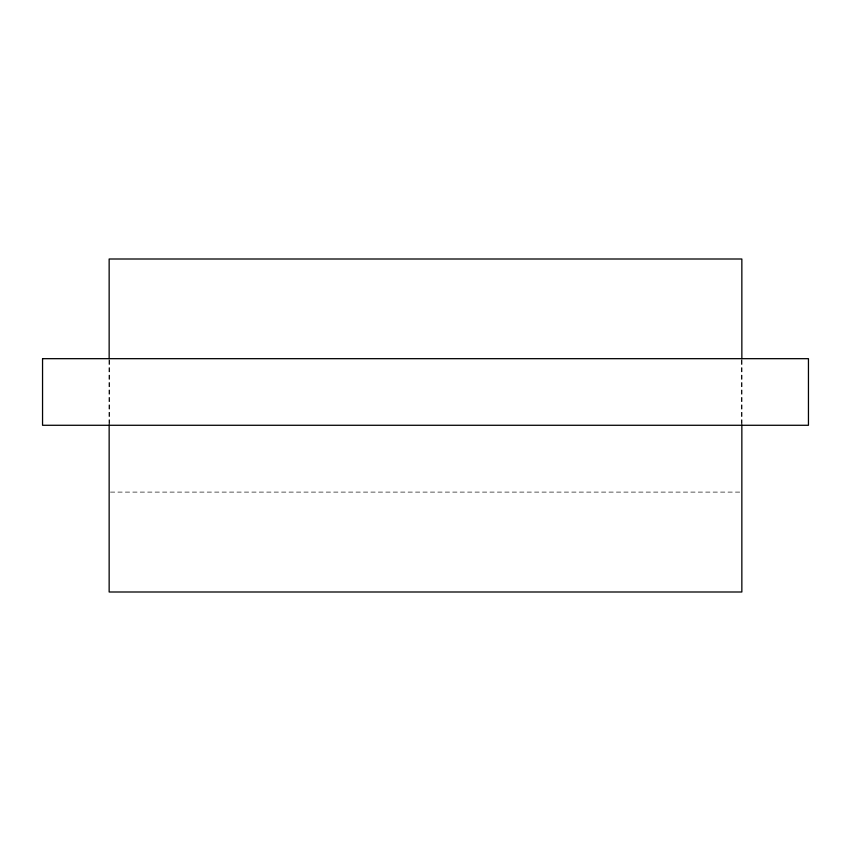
<?xml version="1.0" encoding="UTF-8"?>
<svg xmlns="http://www.w3.org/2000/svg" width="851" height="851" viewBox="0 0 851 851"><rect width="100%" height="100%" fill="white"/><g stroke="black" fill="none" stroke-linecap="round" stroke-linejoin="round"><path stroke-width="0.64" stroke-dasharray="4.25 3.19" d="M109.151 423.968L109.151 359.984M741.849 423.968L741.849 359.984M110.481 492.101L740.519 492.101M741.849 360.218L741.849 423.521M109.151 360.218L109.151 423.521"/><path stroke-width="1.28" d="M741.849 358.899L741.849 259.002L109.151 259.002L109.151 358.899M741.849 424.84L741.849 591.998L109.151 591.998L109.151 424.84M42.55 358.675L42.55 425.277L808.45 425.277L808.45 358.675L42.55 358.675"/></g></svg>
